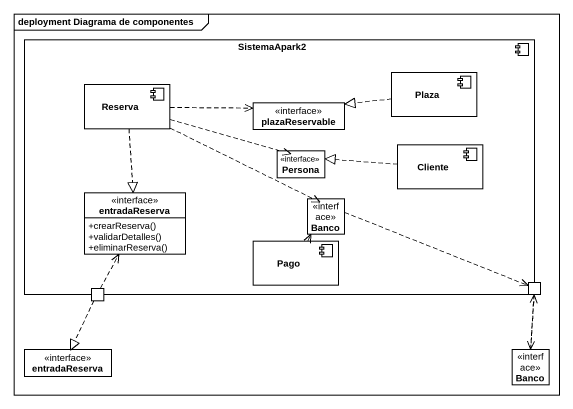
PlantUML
@startuml
mainframe deployment Diagrama de componentes
allowmixing
hide circle
hide empty members
skinparam classAttributeIconSize 0
component SistemaApark2 {
  component Plaza
  component Reserva
  interface plazaReservable
  interface Persona
  component Cliente
  interface entradaReserva {
    +crearReserva()
    +validarDetalles()
    +eliminarReserva()
  }
  interface Banco
  component Pago
  port " " as port1
  port " " as port2
}
interface "entradaReserva" as entradaReserva_2
interface "Banco" as Banco_2
Plaza .left.|> plazaReservable
Reserva .right.> plazaReservable
Reserva .right.> Persona
Reserva ..|> entradaReserva
Reserva .right.> Banco
Cliente .left.|> Persona
Banco .right.> port2
Pago .up.> Banco
port1 .up.> entradaReserva
port1 ..|> entradaReserva_2
port2 ..> Banco_2
Banco_2 .up.> port2
@enduml
